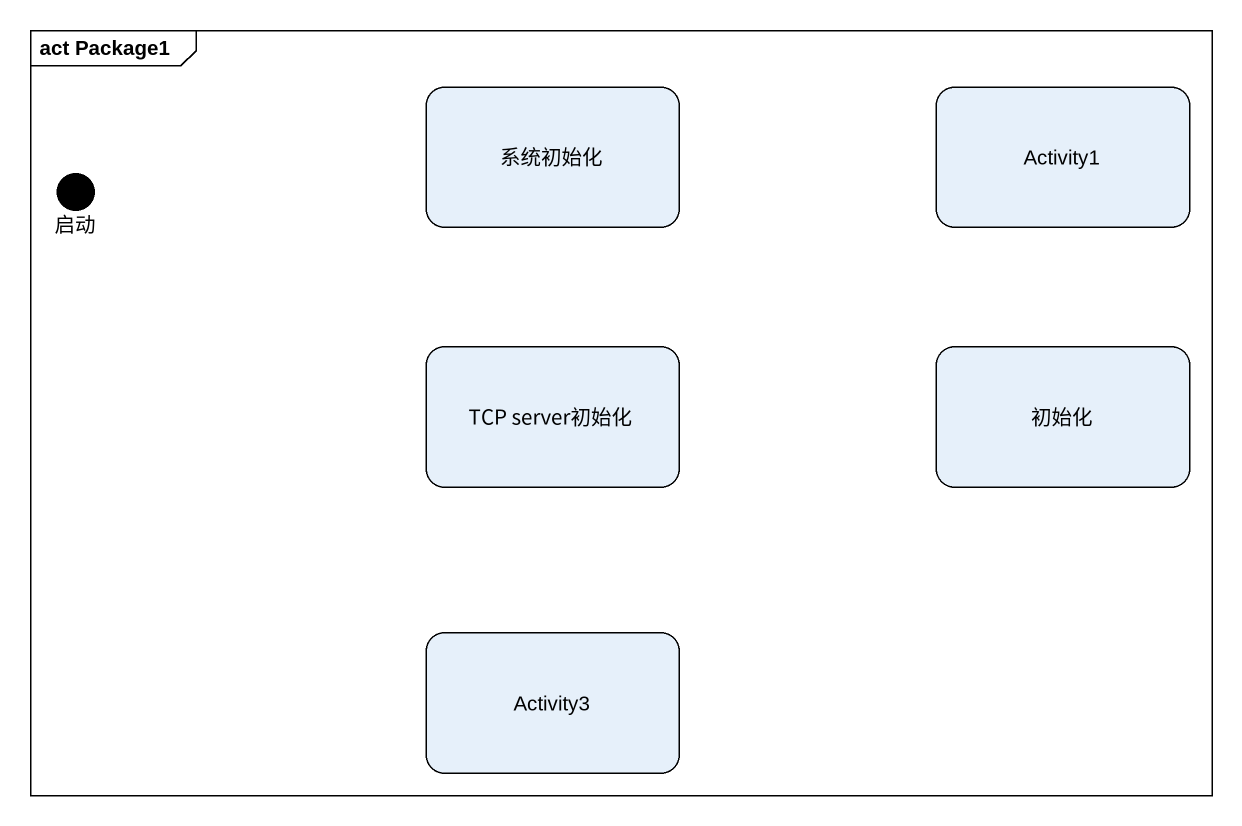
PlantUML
@startuml
mainframe act Package1
hide empty description
state 系统初始化
state Activity1
state 启动 <<start>>
state "TCP server初始化" as TCP_server初始化
state 初始化
state Activity3
@enduml
